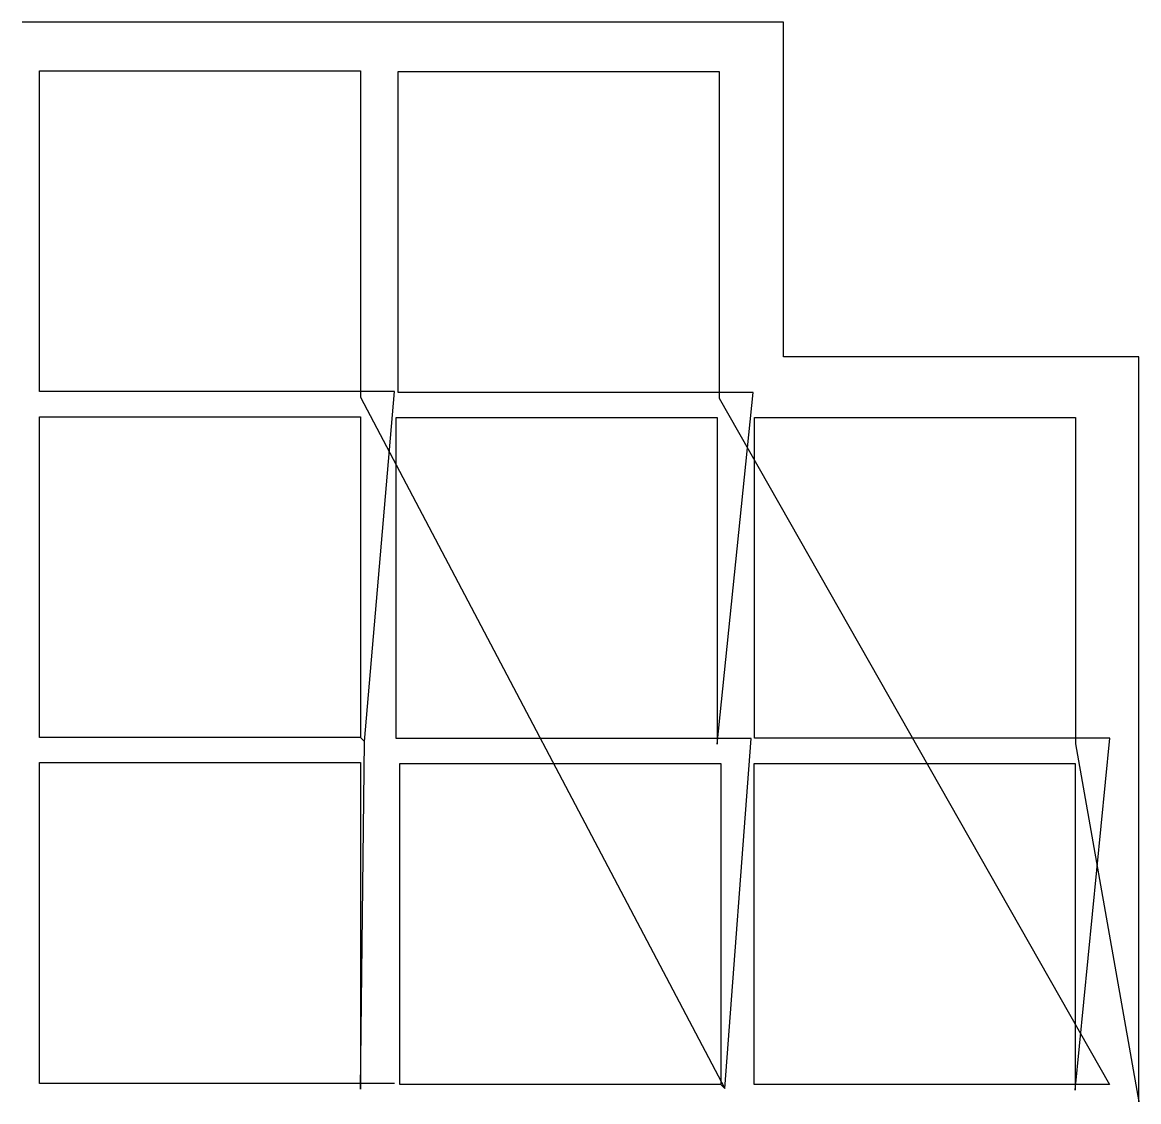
# Model space of a CAD drawing. Header units: metres. Extents: x 554 to 1533, y 0 to 947.
import ezdxf

# ---------------------------------------------------------------- set-up
doc = ezdxf.new("R2010")
doc.units = ezdxf.units.M

msp = doc.modelspace()

# ---------------------------------------------------------------- linework, layer by layer
at = {"layer": 'TOOL_0'}
for p, q in [((554.572, 946.952), (553.572, 946.952)), ((1221.418, 946.952), (554.572, 946.952)), ((1221.418, 653.613), (1221.418, 946.952)), ((568.643, 622.968), (568.643, 904.468)), ((568.643, 904.468), (850.143, 904.468)), ((850.143, 904.468), (850.143, 622.968)), ((883.28, 622.186), (883.28, 903.686)), ((883.28, 903.686), (1164.78, 903.686)), ((1164.78, 903.686), (1164.78, 622.186)), ((1532.863, 653.613), (1221.418, 653.613)), ((1532.863, 1), (1532.863, 653.613)), ((850.143, 622.968), (568.643, 622.968)), ((880.143, 622.968), (850.143, 622.968)), ((850.143, 622.968), (850.143, 617.968)), ((850.143, 617.968), (1169.901, 11.619)), ((853.678, 315.917), (880.143, 622.968)), ((1164.78, 622.186), (883.28, 622.186)), ((1162.968, 313.67), (1194.78, 622.186)), ((1194.78, 622.186), (1164.78, 622.186)), ((1164.78, 622.186), (1164.78, 617.186)), ((1164.78, 617.186), (1507.208, 15.155)), ((568.642, 319.453), (568.642, 600.953)), ((568.642, 600.953), (850.142, 600.953)), ((850.142, 600.953), (850.142, 319.453)), ((881.468, 318.67), (881.468, 600.17)), ((881.468, 600.17), (1162.968, 600.17)), ((1162.968, 600.17), (1162.968, 318.67)), ((1195.935, 318.814), (1195.935, 600.314)), ((1195.935, 600.314), (1477.435, 600.314)), ((1477.435, 600.314), (1477.435, 318.814)), ((850.142, 319.453), (568.642, 319.453)), ((850.085, 10.937), (853.677, 315.917)), ((853.677, 315.917), (850.142, 319.453)), ((850.142, 319.453), (853.678, 315.917)), ((1162.968, 318.67), (881.468, 318.67)), ((1192.968, 318.67), (1162.968, 318.67)), ((1162.968, 318.67), (1162.968, 313.67)), ((1169.901, 11.619), (1192.968, 318.67)), ((1477.435, 318.814), (1195.935, 318.814)), ((1477.208, 10.155), (1507.435, 318.814)), ((1507.435, 318.814), (1477.435, 318.814)), ((1477.435, 318.814), (1477.435, 313.814)), ((1477.435, 313.814), (1532.863, 0)), ((568.585, 15.937), (568.585, 297.437)), ((568.585, 297.437), (850.085, 297.437)), ((850.085, 297.437), (850.085, 15.937)), ((884.865, 15.155), (884.865, 296.655)), ((884.865, 296.655), (1166.365, 296.655)), ((1166.365, 296.655), (1166.365, 15.155)), ((1195.708, 15.155), (1195.708, 296.655)), ((1195.708, 296.655), (1477.208, 296.655)), ((1477.208, 296.655), (1477.208, 15.155)), ((850.085, 15.937), (568.585, 15.937)), ((880.085, 15.937), (850.085, 15.937)), ((850.085, 15.937), (850.085, 10.937)), ((1166.365, 15.155), (884.865, 15.155)), ((1169.901, 11.619), (1166.365, 15.155)), ((1166.365, 15.155), (1169.901, 11.619)), ((1477.208, 15.155), (1195.708, 15.155)), ((1507.208, 15.155), (1477.208, 15.155)), ((1477.208, 15.155), (1477.208, 10.155)), ((1532.863, 0), (1532.863, 1)), ((1532.863, 1), (1532.863, 0)), ((1532.863, 0), (1532.863, 1))]:
    msp.add_line(p, q, dxfattribs=at)

doc.saveas('drawing.dxf')
